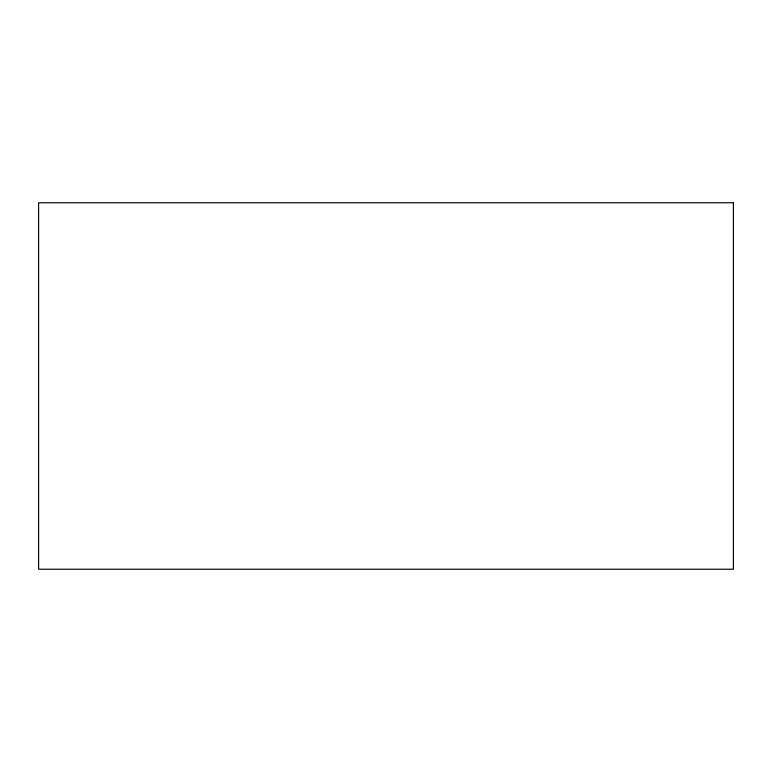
<?xml version="1.0" encoding="UTF-8"?>
<svg xmlns="http://www.w3.org/2000/svg" width="772" height="772" viewBox="0 0 772 772"><rect width="100%" height="100%" fill="white"/><g stroke="black" fill="none" stroke-linecap="round" stroke-linejoin="round"><path stroke-width="1.16" d="M733.4 202.766L38.6 202.766L38.6 569.234L733.4 569.234L733.4 202.766"/></g></svg>
